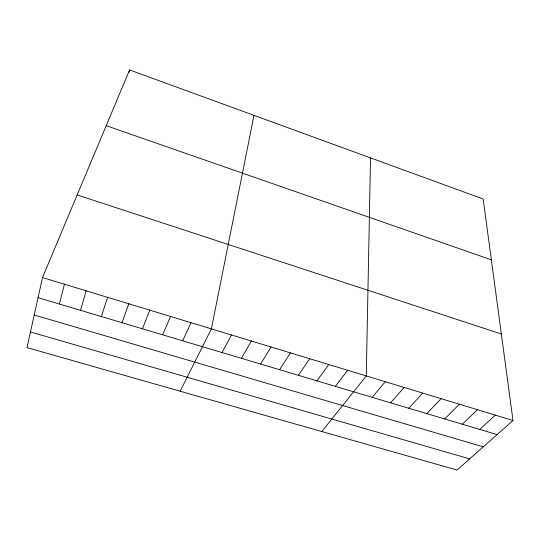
<?xml version="1.0" encoding="UTF-8"?>
<svg xmlns="http://www.w3.org/2000/svg" width="540" height="540" viewBox="0 0 540 540"><rect width="100%" height="100%" fill="white"/><g stroke="black" fill="none" stroke-linecap="round" stroke-linejoin="round"><path stroke-width="0.81" d="M370.528 157.896L366.282 375.921L321.82 431.548M253.982 115.351L211.39 328.867L180.164 391.217M42.498 277.567L27 347.605L457.049 470.057L513 420.498L483.165 199.017L129.587 69.944L42.498 277.567L513 420.498M59.387 304.02L64.442 284.229M128.959 72.293L129.587 69.944M80.494 310.311L86.137 290.817M101.372 316.541L107.588 297.338M122.02 322.704L128.81 303.784M142.452 328.799L149.796 310.156M162.668 334.827L170.552 316.46M182.669 340.794L191.079 322.697M222.041 352.539L231.478 334.969M241.421 358.324L251.35 341.01M260.604 364.041L271.019 346.984M279.585 369.704L290.473 352.897M298.377 375.314L309.724 358.742M316.973 380.855L328.772 364.527M335.381 386.35L347.625 370.258M372.188 397.332L385.304 381.706M390.582 402.82L404.123 387.423M408.787 408.247L422.746 393.08M426.809 413.62L441.173 398.675M444.643 418.945L459.412 404.217M462.301 424.211L477.461 409.698M479.783 429.428L495.322 415.125M30.463 331.958L469.672 458.879M34.216 314.996L483.266 446.83M38.057 297.655L497.09 434.592M77.159 194.933L501.35 333.997M106.211 125.678L491.36 259.834"/></g></svg>
